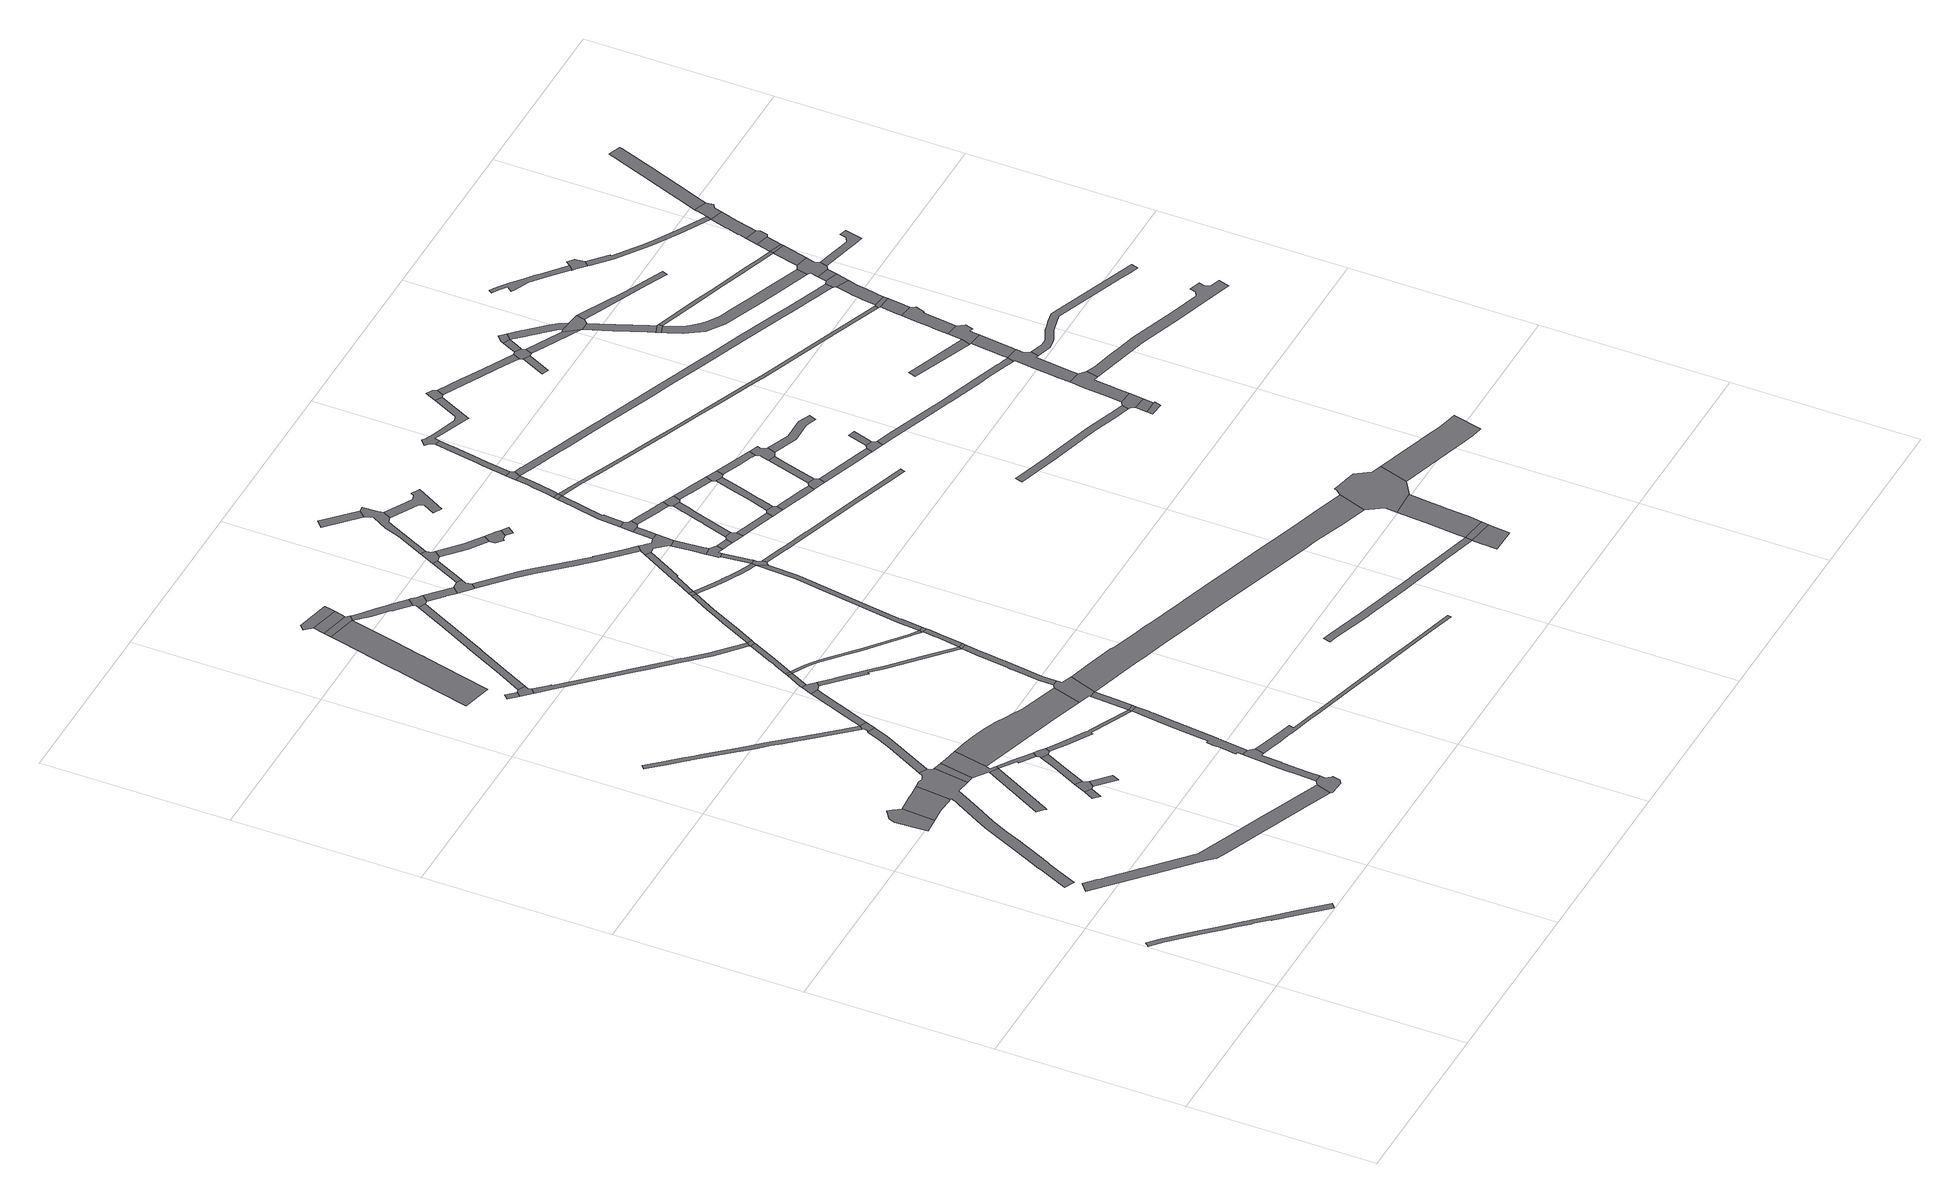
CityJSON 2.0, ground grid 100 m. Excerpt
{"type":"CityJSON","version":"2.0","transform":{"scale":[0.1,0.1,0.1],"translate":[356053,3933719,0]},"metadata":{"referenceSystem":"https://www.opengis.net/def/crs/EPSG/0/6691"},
"CityObjects":{
"road1":{"type":"Road","attributes":{"RoadStructureAttribute.sectionType":"1"},"geometry":[{"type":"MultiSurface","lod":"1","boundaries":[[[0,1,2,3,4,5,6,7,8,9,10,11,12,13,14,15,16,17,18,19,20,21,22,23,24,25,26,27,28,29]]]}]},
"road2":{"type":"Road","geometry":[{"type":"MultiSurface","lod":"1","boundaries":[[[30,31,32,33,34,35,36,37]]]}]},
"road3":{"type":"Road","attributes":{"RoadStructureAttribute.sectionType":"1"},"geometry":[{"type":"MultiSurface","lod":"1","boundaries":[[[38,39,40,41,42,43,44,45,46,47,48,49,50,51,52,53,54,55,56,57,58,59,60,61,62,63,64,65,66,67,68,69,70,71,72,73,74,75]]]}]},
"road4":{"type":"Road","attributes":{"RoadStructureAttribute.sectionType":"1"},"geometry":[{"type":"MultiSurface","lod":"1","boundaries":[[[76,77,78,79,80,81,82,83,84,85,86,87,88,89,90,91,92,93,94,95,96,97,98,99,100,101,102,103,104,105]]]}]},
"road5":{"type":"Road","attributes":{"function":"3","RoadStructureAttribute.sectionType":"1"},"geometry":[{"type":"MultiSurface","lod":"1","boundaries":[[[36,106,107,108,48,47,46,109,110,37]]]}]},
"road6":{"type":"Road","attributes":{"RoadStructureAttribute.sectionType":"1"},"geometry":[{"type":"MultiSurface","lod":"1","boundaries":[[[111,112,113,114,115,116]]]}]},
"road7":{"type":"Road","attributes":{"RoadStructureAttribute.sectionType":"1"},"geometry":[{"type":"MultiSurface","lod":"1","boundaries":[[[117,118,119,120]]]}]},
"road8":{"type":"Road","geometry":[{"type":"MultiSurface","lod":"1","boundaries":[[[121,122,123,124,117,120,125]]]}]},
"road9":{"type":"Road","geometry":[{"type":"MultiSurface","lod":"1","boundaries":[[[126,127,38,75]]]}]},
"road10":{"type":"Road","attributes":{"RoadStructureAttribute.sectionType":"1"},"geometry":[{"type":"MultiSurface","lod":"1","boundaries":[[[128,129,130,131,132,133,134,135,136,137,138,139,140,141,142,143,144,145,146,147,148,149,150,151,152,153,154]]]}]},
"road11":{"type":"Road","geometry":[{"type":"MultiSurface","lod":"1","boundaries":[[[155,156,121,125]]]}]},
"road12":{"type":"Road","geometry":[{"type":"MultiSurface","lod":"1","boundaries":[[[157,158,127,126,159,111,116,160,161,162,163]]]}]},
"road13":{"type":"Road","attributes":{"RoadStructureAttribute.sectionType":"1"},"geometry":[{"type":"MultiSurface","lod":"1","boundaries":[[[164,165,124,123,166,167]]]}]},
"road14":{"type":"Road","attributes":{"RoadStructureAttribute.sectionType":"1"},"geometry":[{"type":"MultiSurface","lod":"1","boundaries":[[[168,169,170,171,42,41,172,173,174,175,176]]]}]},
"road15":{"type":"Road","attributes":{"RoadStructureAttribute.sectionType":"1"},"geometry":[{"type":"MultiSurface","lod":"1","boundaries":[[[177,178,179,180,181,182,160,116]]]}]},
"road16":{"type":"Road","geometry":[{"type":"MultiSurface","lod":"1","boundaries":[[[183,184,185,186,187,88,87,188,189,190]]]}]},
"road17":{"type":"Road","geometry":[{"type":"MultiSurface","lod":"1","boundaries":[[[191,192,181,180,193,164,167,194]]]}]},
"road18":{"type":"Road","attributes":{"RoadStructureAttribute.sectionType":"1"},"geometry":[{"type":"MultiSurface","lod":"1","boundaries":[[[195,196,197,198]]]}]},
"road19":{"type":"Road","geometry":[{"type":"MultiSurface","lod":"1","boundaries":[[[175,199,200,142,141,201,202,176]]]}]},
"road20":{"type":"Road","geometry":[{"type":"MultiSurface","lod":"1","boundaries":[[[203,204,205,196,195,206,207]]]}]},
"road21":{"type":"Road","geometry":[{"type":"MultiSurface","lod":"1","boundaries":[[[208,209,210,211,212,213,214,215,187,186,216,217,218,219,220,221,222,223,224]]]}]},
"road22":{"type":"Road","attributes":{"function":"3","RoadStructureAttribute.sectionType":"1"},"geometry":[{"type":"MultiSurface","lod":"1","boundaries":[[[225,226,227,228,229,230,231,232,233,234,235,236,163,162,237,238,239,240,241]]]}]},
"road23":{"type":"Road","attributes":{"RoadStructureAttribute.sectionType":"1"},"geometry":[{"type":"MultiSurface","lod":"1","boundaries":[[[200,242,243,244,245,246,142]]]}]},
"road24":{"type":"Road","attributes":{"RoadStructureAttribute.sectionType":"1"},"geometry":[{"type":"MultiSurface","lod":"1","boundaries":[[[247,248,249,250,251,252,253,254,255,256,257,258,259,260,261,191,194]]]}]},
"road25":{"type":"Road","attributes":{"RoadStructureAttribute.sectionType":"1"},"geometry":[{"type":"MultiSurface","lod":"1","boundaries":[[[262,263,264,265,266,267,268,269,270,271,272,273,274,275,276,277,278,279]]]}]},
"road26":{"type":"Road","attributes":{"RoadStructureAttribute.sectionType":"1"},"geometry":[{"type":"MultiSurface","lod":"1","boundaries":[[[280,281,282,283,284,285,286,287,288,289,290,291,210,209,292,293,294,295,296,297,298,299,300,301]]]}]},
"road27":{"type":"Road","geometry":[{"type":"MultiSurface","lod":"1","boundaries":[[[245,244,302,303,304,305,306]]]}]},
"road28":{"type":"Road","attributes":{"RoadStructureAttribute.sectionType":"1"},"geometry":[{"type":"MultiSurface","lod":"1","boundaries":[[[307,308,309,310,311,312,313,314,315,316,317,207,206,318,319,320,321,322,323,324,325,326]]]}]},
"road29":{"type":"Road","attributes":{"RoadStructureAttribute.sectionType":"1"},"geometry":[{"type":"MultiSurface","lod":"1","boundaries":[[[327,328,329,330,331,332,333,205,204,334,335,336,337,338,339,340]]]}]},
"road30":{"type":"Road","geometry":[{"type":"MultiSurface","lod":"1","boundaries":[[[300,341,255,254,301]]]}]},
"road31":{"type":"Road","geometry":[{"type":"MultiSurface","lod":"1","boundaries":[[[342,343,344,345]]]}]},
"road32":{"type":"Road","attributes":{"RoadStructureAttribute.sectionType":"1"},"geometry":[{"type":"MultiSurface","lod":"1","boundaries":[[[346,255,341,347,348]]]}]},
"road33":{"type":"Road","geometry":[{"type":"MultiSurface","lod":"1","boundaries":[[[269,349,350,351,270]]]}]},
"road34":{"type":"Road","attributes":{"RoadStructureAttribute.sectionType":"1"},"geometry":[{"type":"MultiSurface","lod":"1","boundaries":[[[350,352,353,351]]]}]},
"road35":{"type":"Road","geometry":[{"type":"MultiSurface","lod":"1","boundaries":[[[353,352,354,355,356,357]]]}]},
"road36":{"type":"Road","geometry":[{"type":"MultiSurface","lod":"1","boundaries":[[[358,359,360,361,225,241,362,346,348]]]}]},
"road37":{"type":"Road","attributes":{"RoadStructureAttribute.sectionType":"1"},"geometry":[{"type":"MultiSurface","lod":"1","boundaries":[[[363,364,365,366,367,368,369,370,371,343,342]]]}]},
"road38":{"type":"Road","attributes":{"RoadStructureAttribute.sectionType":"1"},"geometry":[{"type":"MultiSurface","lod":"1","boundaries":[[[372,373,374,375,376,377,304,303,378,379,380,381,382,383,384,385]]]}]},
"road39":{"type":"Road","attributes":{"RoadStructureAttribute.sectionType":"1"},"geometry":[{"type":"MultiSurface","lod":"1","boundaries":[[[344,386,387,306,305,345,388,389,390,391,392,393,394,395,396,397,398,399,400,401,402,403,404,405,406,407,408,409,410,411,412,413,342,345]]]}]},
"road40":{"type":"Road","attributes":{"RoadStructureAttribute.sectionType":"1"},"geometry":[{"type":"MultiSurface","lod":"1","boundaries":[[[414,415,416,417,418,419,349,269,420,421,422,423,424,425]]]}]},
"road41":{"type":"Road","geometry":[{"type":"MultiSurface","lod":"1","boundaries":[[[326,325,368,367,426,427]]]}]},
"road42":{"type":"Road","attributes":{"RoadStructureAttribute.sectionType":"1"},"geometry":[{"type":"MultiSurface","lod":"1","boundaries":[[[428,429,430,431,432,433,434,435,436,437,438,439,440,441,442,443,444,445,446,361,360]]]}]},
"road43":{"type":"Road","geometry":[{"type":"MultiSurface","lod":"1","boundaries":[[[447,448,425,424,449,327,340,450,451]]]}]},
"road44":{"type":"Road","geometry":[{"type":"MultiSurface","lod":"1","boundaries":[[[385,384,437,436,452,453]]]}]},
"road45":{"type":"Road","attributes":{"RoadStructureAttribute.sectionType":"1"},"geometry":[{"type":"MultiSurface","lod":"1","boundaries":[[[454,455,456,457,458,459,460,461,462,463,464,465,466,467,468,469,470,471,472,473,474,475,476,477,208,224]]]}]},
"road46":{"type":"Road","attributes":{"RoadStructureAttribute.sectionType":"1"},"geometry":[{"type":"MultiSurface","lod":"1","boundaries":[[[450,478,479,480,481,482,483,451]]]}]},
"road47":{"type":"Road","attributes":{"RoadStructureAttribute.sectionType":"1"},"geometry":[{"type":"MultiSurface","lod":"1","boundaries":[[[484,485,486,487,488,489,490,491,492,493,326,427]]]}]},
"road48":{"type":"Road","attributes":{"RoadStructureAttribute.sectionType":"1"},"geometry":[{"type":"MultiSurface","lod":"1","boundaries":[[[453,494,495,496,497,498,499,500,385]]]}]},
"road49":{"type":"Road","geometry":[{"type":"MultiSurface","lod":"1","boundaries":[[[482,501,502,503,504,505,506,483]]]}]},
"road50":{"type":"Road","geometry":[{"type":"MultiSurface","lod":"1","boundaries":[[[507,508,402,401,497,496]]]}]},
"road51":{"type":"Road","attributes":{"RoadStructureAttribute.sectionType":"1"},"geometry":[{"type":"MultiSurface","lod":"1","boundaries":[[[506,505,509,510,511]]]}]},
"road52":{"type":"Road","geometry":[{"type":"MultiSurface","lod":"1","boundaries":[[[488,487,512,513]]]}]},
"road53":{"type":"Road","attributes":{"RoadStructureAttribute.sectionType":"1"},"geometry":[{"type":"MultiSurface","lod":"1","boundaries":[[[508,514,515,516,517,518,519,520,521,522,523,524,525,526,527,528,529,530,531,532,533,534,402]]]}]},
"road54":{"type":"Road","geometry":[{"type":"MultiSurface","lod":"1","boundaries":[[[510,535,536,537,538,539,511]]]}]},
"road55":{"type":"Road","attributes":{"RoadStructureAttribute.sectionType":"1"},"geometry":[{"type":"MultiSurface","lod":"1","boundaries":[[[540,541,542,543,544,545,546,547,548,549,503,502,550,551,552,553,554,555,556]]]}]},
"road56":{"type":"Road","attributes":{"RoadStructureAttribute.sectionType":"1"},"geometry":[{"type":"MultiSurface","lod":"1","boundaries":[[[557,558,559,560,561,562,563,512,487,564,565,566,567,568,569,570,571,526,572]]]}]},
"road57":{"type":"Road","attributes":{"RoadStructureAttribute.sectionType":"1"},"geometry":[{"type":"MultiSurface","lod":"1","boundaries":[[[512,573,574,575,576,577,578,579,580,581,513]]]}]},
"road58":{"type":"Road","attributes":{"RoadStructureAttribute.sectionType":"1"},"geometry":[{"type":"MultiSurface","lod":"1","boundaries":[[[582,583,536,535,584,585,586,587]]]}]},
"road59":{"type":"Road","geometry":[{"type":"MultiSurface","lod":"1","boundaries":[[[588,589,590,591,592,593,594,595,539,538,596,597,598,599,600]]]}]},
"road60":{"type":"Road","geometry":[{"type":"MultiSurface","lod":"1","boundaries":[[[572,526,525,601,602,603,604,605,606,607,608]]]}]},
"road61":{"type":"Road","attributes":{"RoadStructureAttribute.sectionType":"1"},"geometry":[{"type":"MultiSurface","lod":"1","boundaries":[[[609,610,587,586,611,612,613,614,615]]]}]},
"road62":{"type":"Road","attributes":{"RoadStructureAttribute.sectionType":"1"},"geometry":[{"type":"MultiSurface","lod":"1","boundaries":[[[616,617,618,619,620,621,572,608]]]}]},
"road63":{"type":"Road","attributes":{"RoadStructureAttribute.sectionType":"1"},"geometry":[{"type":"MultiSurface","lod":"1","boundaries":[[[589,622,623,590]]]}]},
"road64":{"type":"Road","attributes":{"RoadStructureAttribute.sectionType":"1"},"geometry":[{"type":"MultiSurface","lod":"1","boundaries":[[[624,625,609,615]]]}]},
"road65":{"type":"Road","geometry":[{"type":"MultiSurface","lod":"1","boundaries":[[[579,578,626,627,628,629,630,631,632,633,634,635,540,556]]]}]},
"road66":{"type":"Road","geometry":[{"type":"MultiSurface","lod":"1","boundaries":[[[636,637,638,639,640,620,619,641,642,643]]]}]},
"road67":{"type":"Road","attributes":{"RoadStructureAttribute.sectionType":"1"},"geometry":[{"type":"MultiSurface","lod":"1","boundaries":[[[644,645,630,629,646,637,636]]]}]},
"road68":{"type":"Road","attributes":{"function":"3","RoadStructureAttribute.sectionType":"1"},"geometry":[{"type":"MultiSurface","lod":"1","boundaries":[[[647,648,649,650,651,652,653,654,655,656,657,658,659,660,661,662,663,664,665,666,667,668,669,358,348,670,671,672,673,674,675,676,677,678,679,680,681,682,683,684,685]]]}]},
"road69":{"type":"Road","attributes":{"RoadStructureAttribute.sectionType":"1"},"geometry":[{"type":"MultiSurface","lod":"1","boundaries":[[[642,686,687,688,689,643]]]}]},
"road70":{"type":"Road","attributes":{"RoadStructureAttribute.sectionType":"1"},"geometry":[{"type":"MultiSurface","lod":"1","boundaries":[[[690,691,692,632,631]]]}]},
"road71":{"type":"Road","geometry":[{"type":"MultiSurface","lod":"1","boundaries":[[[693,694,695,696,697,698,699,700,701,702,703,688,687]]]}]},
"road72":{"type":"Road","attributes":{"RoadStructureAttribute.sectionType":"1"},"geometry":[{"type":"MultiSurface","lod":"1","boundaries":[[[598,704,705,706,707,708,709,710,711,712,713,599]]]}]},
"road73":{"type":"Road","geometry":[{"type":"MultiSurface","lod":"1","boundaries":[[[714,715,716,717,692,691,718,719]]]}]},
"road74":{"type":"Road","attributes":{"RoadStructureAttribute.sectionType":"1"},"geometry":[{"type":"MultiSurface","lod":"1","boundaries":[[[720,721,722,723,724,725,726,727,728,729,730,731,732,733,734,735,736]]]}]},
"road75":{"type":"Road","attributes":{"RoadStructureAttribute.sectionType":"1"},"geometry":[{"type":"MultiSurface","lod":"1","boundaries":[[[737,738,739,717,716,740,741,742,743,744,745,746]]]}]},
"road76":{"type":"Road","attributes":{"RoadStructureAttribute.sectionType":"1"},"geometry":[{"type":"MultiSurface","lod":"1","boundaries":[[[701,747,748,749,750,751,752,753,754,755,756,757,758,759,760,761,702]]]}]},
"road77":{"type":"Road","attributes":{"RoadStructureAttribute.sectionType":"1"},"geometry":[{"type":"MultiSurface","lod":"1","boundaries":[[[694,762,763,764,765,766,767,768,695]]]}]},
"road78":{"type":"Road","attributes":{"RoadStructureAttribute.sectionType":"1"},"geometry":[{"type":"MultiSurface","lod":"1","boundaries":[[[769,770,771,772,773,774,714,719,775,776,777,778,779]]]}]},
"road79":{"type":"Road","geometry":[{"type":"MultiSurface","lod":"1","boundaries":[[[780,746,745,781]]]}]},
"road80":{"type":"Road","geometry":[{"type":"MultiSurface","lod":"1","boundaries":[[[766,765,782,783,784,785,786]]]}]},
"road81":{"type":"Road","geometry":[{"type":"MultiSurface","lod":"1","boundaries":[[[769,779,754,753,787,788]]]}]},
"road82":{"type":"Road","attributes":{"RoadStructureAttribute.sectionType":"1"},"geometry":[{"type":"MultiSurface","lod":"1","boundaries":[[[603,789,790,791,792,793,794,795,796,797,798,799,800,801,802,803,804,805,806,807,604]]]}]},
"road83":{"type":"Road","geometry":[{"type":"MultiSurface","lod":"1","boundaries":[[[808,809,810,811,812]]]}]},
"road84":{"type":"Road","attributes":{"RoadStructureAttribute.sectionType":"1"},"geometry":[{"type":"MultiSurface","lod":"1","boundaries":[[[785,813,814,815,816,817,818,819,820,821,822,823,786]]]}]},
"road85":{"type":"Road","attributes":{"RoadStructureAttribute.sectionType":"1"},"geometry":[{"type":"MultiSurface","lod":"1","boundaries":[[[787,824,825,826,827,828,829,788]]]}]},
"road86":{"type":"Road","attributes":{"RoadStructureAttribute.sectionType":"1"},"geometry":[{"type":"MultiSurface","lod":"1","boundaries":[[[830,831,832,784,783,833,834,835,836]]]}]},
"road87":{"type":"Road","attributes":{"RoadStructureAttribute.sectionType":"1"},"geometry":[{"type":"MultiSurface","lod":"1","boundaries":[[[837,838,839,840,841,842,843,810,809,844,845,846,847,848,849,850,851]]]}]},
"road88":{"type":"Road","geometry":[{"type":"MultiSurface","lod":"1","boundaries":[[[852,853,854,827,826,819,818]]]}]},
"road89":{"type":"Road","geometry":[{"type":"MultiSurface","lod":"1","boundaries":[[[835,855,856,857,858,859,836]]]}]},
"road90":{"type":"Road","attributes":{"RoadStructureAttribute.sectionType":"1"},"geometry":[{"type":"MultiSurface","lod":"1","boundaries":[[[858,860,861,862,863,864,859]]]}]},
"road91":{"type":"Road","geometry":[{"type":"MultiSurface","lod":"1","boundaries":[[[865,866,867,868,735,869,870,871,872,873,874,875]]]}]},
"road92":{"type":"Road","attributes":{"RoadStructureAttribute.sectionType":"1"},"geometry":[{"type":"MultiSurface","lod":"1","boundaries":[[[876,877,878,879,853,852,880,881,882,883]]]}]},
"road93":{"type":"Road","geometry":[{"type":"MultiSurface","lod":"1","boundaries":[[[735,868,884,736]]]}]},
"road94":{"type":"Road","attributes":{"RoadStructureAttribute.sectionType":"1"},"geometry":[{"type":"MultiSurface","lod":"1","boundaries":[[[885,886,887,856,855,888,889,890,891]]]}]},
"road95":{"type":"Road","geometry":[{"type":"MultiSurface","lod":"1","boundaries":[[[892,893,894,895,896,897,898,899,900,901,902,903,904,905,906,907,908,837,851]]]}]},
"road96":{"type":"Road","geometry":[{"type":"MultiSurface","lod":"1","boundaries":[[[909,910,911,876,883,912,862,861,913,914]]]}]},
"road97":{"type":"Road","attributes":{"RoadStructureAttribute.sectionType":"1"},"geometry":[{"type":"MultiSurface","lod":"1","boundaries":[[[915,916,917,918,736,884,919,920,921,922,923,924,925,926]]]}]},
"road98":{"type":"Road","geometry":[{"type":"MultiSurface","lod":"1","boundaries":[[[927,928,929,930,885,891]]]}]},
"road99":{"type":"Road","attributes":{"RoadStructureAttribute.sectionType":"1"},"geometry":[{"type":"MultiSurface","lod":"1","boundaries":[[[913,931,932,933,934,935,936,914]]]}]},
"road100":{"type":"Road","geometry":[{"type":"MultiSurface","lod":"1","boundaries":[[[684,937,926,925,938,939,940,941,942,943,685]]]}]},
"road101":{"type":"Road","attributes":{"RoadStructureAttribute.sectionType":"1"},"geometry":[{"type":"MultiSurface","lod":"1","boundaries":[[[929,944,945,946,930]]]}]},
"road102":{"type":"Road","geometry":[{"type":"MultiSurface","lod":"1","boundaries":[[[947,948,897,896,949,950]]]}]},
"road103":{"type":"Road","attributes":{"RoadStructureAttribute.sectionType":"1"},"geometry":[{"type":"MultiSurface","lod":"1","boundaries":[[[951,952,953,954,955,956,957,958,959,960,961,962,963,964,965]]]}]},
"road104":{"type":"Road","attributes":{"RoadStructureAttribute.sectionType":"1"},"geometry":[{"type":"MultiSurface","lod":"1","boundaries":[[[966,967,968,969,970,971,972,973,974,975,976,977,978,979,980,781,745,981,982,983,984,985,986,987,988,989,990,991,992,993,994,995]]]}]},
"road105":{"type":"Road","attributes":{"RoadStructureAttribute.sectionType":"1"},"geometry":[{"type":"MultiSurface","lod":"1","boundaries":[[[949,996,997,998,999,1000,1001,1002,1003,1004,950]]]}]},
"road106":{"type":"Road","attributes":{"RoadStructureAttribute.sectionType":"1"},"geometry":[{"type":"MultiSurface","lod":"1","boundaries":[[[1005,1006,1007,812,1008,1009,1010,1011,1012,1013,1014,1015,1016,1017,1018,1019,1020,1021,1022,1023,1024,1025,1026,1027,1028,1029,1030,1031,1032,1033,1034,1035,1036,1037,1038,1039,1040,1041,808,812,811,1042,1043,1044,1045,780,781]]]}]},
"road107":{"type":"Road","attributes":{"RoadStructureAttribute.sectionType":"1"},"geometry":[{"type":"MultiSurface","lod":"1","boundaries":[[[1046,1047,1048,1049]]]}]},
"road108":{"type":"Road","attributes":{"RoadStructureAttribute.sectionType":"1"},"geometry":[{"type":"MultiSurface","lod":"1","boundaries":[[[1050,1051,1052,1053,1054,1055,939,938,1056,1057,1058,1059,1060]]]}]},
"road109":{"type":"Road","attributes":{"RoadStructureAttribute.sectionType":"1"},"geometry":[{"type":"MultiSurface","lod":"1","boundaries":[[[1061,1062,1063,1064,1065,1066,1067,1068,1069,1070,1071,1072,1073,1074,1075,1076,1077,1078,1079,1080,1081,928,927]]]}]},
"road110":{"type":"Road","geometry":[{"type":"MultiSurface","lod":"1","boundaries":[[[1082,1083,1001,1000,1046,1049,1084,1085]]]}]},
"road111":{"type":"Road","geometry":[{"type":"MultiSurface","lod":"1","boundaries":[[[1086,1087,1088,1089,1090]]]}]},
"road112":{"type":"Road","attributes":{"RoadStructureAttribute.sectionType":"1"},"geometry":[{"type":"MultiSurface","lod":"1","boundaries":[[[1091,1092,1086,1090]]]}]},
"road113":{"type":"Road","geometry":[{"type":"MultiSurface","lod":"1","boundaries":[[[1093,1092,1091,1094,1095,951,965]]]}]},
"road114":{"type":"Road","geometry":[{"type":"MultiSurface","lod":"1","boundaries":[[[1096,1097,1098,1099,1100]]]}]},
"road115":{"type":"Road","attributes":{"RoadStructureAttribute.sectionType":"1"},"geometry":[{"type":"MultiSurface","lod":"1","boundaries":[[[1101,1102,1103,1085,1084,1104,1105]]]}]},
"road116":{"type":"Road","attributes":{"RoadStructureAttribute.sectionType":"1"},"geometry":[{"type":"MultiSurface","lod":"1","boundaries":[[[1099,1106,1083,1082,1107,1100,1108,1109,1110,1111,1112,1113,1114,1115,1116,1117,1096,1100]]]}]},
"road117":{"type":"Road","geometry":[{"type":"MultiSurface","lod":"1","boundaries":[[[1118,1119,1120,1121,1122,1123,1095,1094,1124,1125,1126,1127]]]}]},
"road118":{"type":"Road","attributes":{"RoadStructureAttribute.sectionType":"1"}},
"road119":{"type":"Road","geometry":[{"type":"MultiSurface","lod":"1","boundaries":[[[1113,1112,1101,1128,1129,1130,1131]]]}]},
"road120":{"type":"Road","attributes":{"RoadStructureAttribute.sectionType":"1"},"geometry":[{"type":"MultiSurface","lod":"1","boundaries":[[[1132,1133,1134,1129,1128,1135,1136,1137,1138]]]}]},
"road121":{"type":"Road","attributes":{"RoadStructureAttribute.sectionType":"1"},"geometry":[{"type":"MultiSurface","lod":"1","boundaries":[[[1139,1140,1141,1142,1143,1144,1145]]]}]},
"road122":{"type":"Road","geometry":[{"type":"MultiSurface","lod":"1","boundaries":[[[1146,1138,1137,1147,1148]]]}]},
"road123":{"type":"Road","geometry":[{"type":"MultiSurface","lod":"1","boundaries":[[[1072,1149,1150,1151,1152,1153,1120,1119,1154,1155,1156,1157,1158,1159,1160,1073]]]}]},
"road124":{"type":"Road","geometry":[{"type":"MultiSurface","lod":"1","boundaries":[[[1160,1161,1162,1163,1164,1165,1166,1167,1168,1073]]]}]},
"road125":{"type":"Road","geometry":[{"type":"MultiSurface","lod":"1","boundaries":[[[1164,1169,1170,1171,1172,1173,1174,1175,1176,1145,1144,1165]]]}]},
"road126":{"type":"Road","attributes":{"RoadStructureAttribute.sectionType":"1"},"geometry":[{"type":"MultiSurface","lod":"1","boundaries":[[[1130,1177,1178,1179,1180,1181,1182,1183,1131]]]}]},
"road127":{"type":"Road","geometry":[{"type":"MultiSurface","lod":"1","boundaries":[[[1184,1185,1186,1187,1188,1175,1174,1189,1190,1191,1192,1193,1194]]]}]},
"road128":{"type":"Road","attributes":{"RoadStructureAttribute.sectionType":"1"},"geometry":[{"type":"MultiSurface","lod":"1","boundaries":[[[1195,1196,1197,1198,1199,1200,1201,1202,1203,1204,1205,1206,1207,1208,1209,1210,1211,1212,1213,1214]]]}]},
"road129":{"type":"Road","attributes":{"RoadStructureAttribute.sectionType":"1"},"geometry":[{"type":"MultiSurface","lod":"1","boundaries":[[[1215,1216,1217,1218,1219,1146,1148,1147,1220,1221,1222,1223,1224,1225,1226,1227,1228,1229,1230,1231,1232,1233,1234,1235,1236,1237,1238,1239,1240,1241,1242,1243,1244,1245,1148,1246,1247,1248,1249]]]}]},
"road130":{"type":"Road","attributes":{"RoadStructureAttribute.sectionType":"1"},"geometry":[{"type":"MultiSurface","lod":"1","boundaries":[[[1250,1251,1252,1253,1254,1255,1184,1194]]]}]},
"road131":{"type":"Road","geometry":[{"type":"MultiSurface","lod":"1","boundaries":[[[994,1256,1253,1252,1257,1258,995]]]}]},
"road132":{"type":"Road","attributes":{"RoadStructureAttribute.sectionType":"1"},"geometry":[{"type":"MultiSurface","lod":"1","boundaries":[[[1259,1260,1261,1262,1263,1264,1265,1266,1267,1268,1269,1270,1271,1272,1273,1274,1275,1276,1277,1278,1279,1118,1127]]]}]},
"road133":{"type":"Road","geometry":[{"type":"MultiSurface","lod":"1","boundaries":[[[1280,1281,1282,1214,1213,1283,1284,1285,1286]]]}]},
"road134":{"type":"Road","attributes":{"RoadStructureAttribute.sectionType":"1"},"geometry":[{"type":"MultiSurface","lod":"1","boundaries":[[[1287,1288,1289,1290,1291,1292,1293,1294,1295,1296,1297,1298,1299,1258,1257]]]}]},
"road135":{"type":"Road","attributes":{"RoadStructureAttribute.sectionType":"1"},"geometry":[{"type":"MultiSurface","lod":"1","boundaries":[[[1300,1301,1302,1303,1304,1305,1306,1307,1308,1309,1310,1158,1157,1311,1312,1313,1314,1315,1316,1317,1318,1319,1320,1321,1322]]]}]},
"road136":{"type":"Road","geometry":[{"type":"MultiSurface","lod":"1","boundaries":[[[1023,1293,1292,1323,1324,1024]]]}]},
"road137":{"type":"Road","attributes":{"RoadStructureAttribute.sectionType":"1"},"geometry":[{"type":"MultiSurface","lod":"1","boundaries":[[[1325,1324,1323,1326]]]}]},
"road138":{"type":"Road","geometry":[{"type":"MultiSurface","lod":"1","boundaries":[[[1327,1328,1329,1330,1331,1332,1333,1228,1227,1334,1325,1326]]]}]},
"road139":{"type":"Road","attributes":{"RoadStructureAttribute.sectionType":"1"},"geometry":[{"type":"MultiSurface","lod":"1","boundaries":[[[1335,1332,1331,1336,1337,1249]]]}]},
"road140":{"type":"Road","attributes":{"RoadStructureAttribute.sectionType":"1"},"geometry":[{"type":"MultiSurface","lod":"1","boundaries":[[[1285,1338,1339,1340,1341,1342,1343,1344,1345,1346,1347,1348,1349,1350,1351,1352,1353,1286]]]}]},
"road141":{"type":"Road","geometry":[{"type":"MultiSurface","lod":"1","boundaries":[[[1337,1354,1215,1249]]]}]},
"road142":{"type":"Road","attributes":{"RoadStructureAttribute.sectionType":"1"},"geometry":[{"type":"MultiSurface","lod":"1","boundaries":[[[1355,1356,1215,1354]]]}]},
"road143":{"type":"Road","attributes":{"RoadStructureAttribute.sectionType":"1"},"geometry":[{"type":"MultiSurface","lod":"1","boundaries":[[[1357,1358,1359,1360,1361,1362,1363,1364,1328,1327]]]}]},
"road144":{"type":"Road","geometry":[{"type":"MultiSurface","lod":"1","boundaries":[[[1365,1356,1355,1366,1367,1368,1369]]]}]},
"road145":{"type":"Road","attributes":{"RoadStructureAttribute.sectionType":"1"},"geometry":[{"type":"MultiSurface","lod":"1","boundaries":[[[1370,1371,1372,1373,1369,1368,1374,1375,1376,1377,1378]]]}]},
"road146":{"type":"Road","geometry":[{"type":"MultiSurface","lod":"1","boundaries":[[[1379,1380,1381,1344,1343,1378,1377,1382,1383,1384,1385,1386,1387]]]}]},
"road147":{"type":"Road","attributes":{"RoadStructureAttribute.sectionType":"1"},"geometry":[{"type":"MultiSurface","lod":"1","boundaries":[[[1388,1389,1390,1391,1392,1393,1394,1395,1379,1387,1396,1397,1398,1399,1400,1401,1402,1403]]]}]}
},
"vertices":[
[543,165,0],[489,222,0],[457,257,0],[375,343,0],[372,346,0],[358,361,0],[275,449,0],[214,513,0],[109,623,0],[93,640,0],[29,697,0],[10,675,0],[73,619,0],[82,609,0],[202,484,0],[271,410,0],[294,386,0],[326,352,0],[356,321,0],[365,311,0],[382,294,0],[420,254,0],[438,236,0],[433,231,0],[441,223,0],[451,212,0],[518,141,0],[621,31,0],[645,3,0],[671,27,0],
[418,2197,0],[413,2203,0],[395,2227,0],[348,2190,0],[332,2156,0],[344,1986,0],[428,1992,0],[441,2167,0],
[778,2159,0],[772,2161,0],[759,2187,0],[759,2189,0],[718,2210,0],[707,2190,0],[682,2177,0],[655,2183,0],[622,2180,0],[618,2134,0],[605,1990,0],[613,1989,0],[604,1974,0],[598,1962,0],[583,1936,0],[511,1807,0],[480,1751,0],[449,1684,0],[390,1552,0],[389,1550,0],[315,1392,0],[311,1381,0],[239,1222,0],[291,1196,0],[341,1305,0],[365,1359,0],[372,1374,0],[420,1475,0],[444,1527,0],[458,1558,0],[498,1647,0],[533,1725,0],[543,1743,0],[603,1850,0],[650,1935,0],[664,1960,0],[677,1983,0],[752,1972,0],
[254,1117,0],[333,1045,0],[379,1004,0],[481,912,0],[511,884,0],[685,726,0],[694,718,0],[708,706,0],[742,664,0],[801,640,0],[1250,459,0],[1417,391,0],[1444,472,0],[1335,517,0],[1300,531,0],[1188,577,0],[1134,599,0],[960,669,0],[910,689,0],[741,758,0],[735,763,0],[726,770,0],[611,876,0],[523,956,0],[519,960,0],[508,970,0],[398,1070,0],[364,1100,0],[357,1107,0],[301,1158,0],
[499,1997,0],[526,1995,0],[574,1993,0],[541,2174,0],[540,2174,0],
[865,1910,0],[693,1585,0],[725,1555,0],[731,1549,0],[736,1558,0],[909,1886,0],
[924,1442,0],[896,1388,0],[928,1359,0],[960,1423,0],
[1007,1456,0],[996,1466,0],[991,1486,0],[957,1509,0],[979,1426,0],
[791,1967,0],[827,2149,0],
[187,3399,0],[203,3382,0],[261,3317,0],[318,3252,0],[338,3230,0],[343,3224,0],[498,3048,0],[502,3043,0],[549,2989,0],[603,2929,0],[637,2889,0],[706,2811,0],[709,2808,0],[895,2594,0],[916,2612,0],[858,2678,0],[730,2826,0],[709,2849,0],[633,2936,0],[606,2967,0],[565,3014,0],[523,3061,0],[401,3200,0],[380,3223,0],[339,3270,0],[281,3336,0],[208,3418,0],
[1075,1335,0],[1092,1375,0],
[908,2133,0],[892,2136,0],[867,1915,0],[919,1901,0],[889,1922,0],[899,1944,0],[935,2127,0],
[1069,1737,0],[1025,1647,0],[1078,1663,0],[1106,1719,0],
[890,2561,0],[888,2555,0],[862,2486,0],[824,2413,0],[761,2192,0],[865,2392,0],[904,2467,0],[933,2544,0],[896,2558,0],
[978,1839,0],[993,1828,0],[988,1818,0],[1068,1763,0],[1085,1787,0],[989,1855,0],
[1533,432,0],[1527,433,0],[1509,459,0],[1510,488,0],[1469,489,0],[1424,380,0],[1500,375,0],[1525,391,0],
[1142,1748,0],[1106,1773,0],[1073,1744,0],[1126,1724,0],
[425,4162,0],[449,4186,0],[406,4231,0],[382,4207,0],
[939,2559,0],[953,2598,0],[905,2582,0],[904,2581,0],
[497,4154,0],[505,4171,0],[469,4189,0],[475,4111,0],[500,4134,0],
[1561,850,0],[1538,879,0],[1498,887,0],[1491,808,0],[1489,779,0],[1484,722,0],[1478,646,0],[1475,597,0],[1512,552,0],[1515,606,0],[1515,607,0],[1515,616,0],[1517,638,0],[1523,691,0],[1524,700,0],[1531,804,0],[1547,800,0],
[1569,1906,0],[1476,1935,0],[1459,1941,0],[1361,1973,0],[1300,2004,0],[1281,2014,0],[1215,2047,0],[1214,2047,0],[1154,2070,0],[1109,2086,0],[1056,2101,0],[1013,2112,0],[922,1938,0],[1304,1821,0],[1362,1803,0],[1409,1789,0],[1520,1753,0],
[987,2689,0],[1055,2864,0],[1073,2910,0],[1035,2925,0],[950,2703,0],
[1174,1692,0],[1208,1670,0],[1335,1595,0],[1337,1600,0],[1339,1605,0],[1364,1594,0],[1481,1540,0],[1563,1502,0],[1570,1518,0],[1452,1573,0],[1355,1619,0],[1347,1622,0],[1332,1631,0],[1222,1695,0],[1210,1703,0],
[447,4479,0],[494,4673,0],[503,4712,0],[505,4719,0],[510,4737,0],[541,4868,0],[587,5062,0],[601,5121,0],[447,5158,0],[433,5100,0],[386,4905,0],[367,4830,0],[356,4783,0],[351,4763,0],[338,4711,0],[292,4517,0],[254,4359,0],[409,4322,0],
[1562,1445,0],[1541,1281,0],[1535,1224,0],[1525,1131,0],[1520,1078,0],[1509,1080,0],[1502,1042,0],[1500,1014,0],[1497,965,0],[1490,934,0],[1490,918,0],[1503,917,0],[1554,1025,0],[1555,1028,0],[1556,1042,0],[1556,1043,0],[1582,1276,0],[1598,1403,0],[1600,1421,0],[1600,1422,0],[1606,1496,0],[1569,1500,0],
[1087,2914,0],[1102,2917,0],[1122,2938,0],[1084,2974,0],[1058,2984,0],
[1132,3468,0],[1113,3486,0],[1022,3582,0],[1009,3596,0],[944,3663,0],[854,3756,0],[829,3782,0],[783,3830,0],[566,4057,0],[568,4063,0],[563,4069,0],[546,4038,0],[809,3764,0],[869,3700,0],[924,3643,0],[1002,3563,0],[1093,3466,0],[1136,3428,0],[1232,3342,0],[1250,3361,0],
[825,4880,0],[740,4715,0],[729,4694,0],[675,4589,0],[641,4524,0],[630,4502,0],[537,4320,0],[572,4302,0],[657,4467,0],[666,4483,0],[703,4556,0],[765,4676,0],[791,4727,0],[860,4862,0],
[1608,1515,0],
[1141,3085,0],[1117,3098,0],[1110,3085,0],[1134,3072,0],
[1584,1723,0],[1615,1597,0],[1623,1720,0],
[628,5145,0],[612,5163,0],[457,5200,0],
[627,5222,0],[471,5260,0],
[635,5257,0],[641,5283,0],[464,5325,0],[436,5300,0],
[1677,1869,0],[1619,1890,0],[1619,1917,0],[1585,1918,0],[1584,1732,0],
[1165,3131,0],[1174,3150,0],[1206,3213,0],[1206,3214,0],[1262,3326,0],[1237,3337,0],[1176,3214,0],[1160,3182,0],[1150,3163,0],
[1510,2575,0],[1375,2698,0],[1358,2714,0],[1304,2767,0],[1189,2874,0],[1187,2876,0],[1194,2830,0],[1287,2742,0],[1293,2751,0],[1345,2700,0],[1367,2680,0],[1498,2561,0],[1641,2429,0],[1653,2443,0],
[1064,2996,0],[1059,2985,0],[1172,3051,0],[1210,3030,0],[1240,3010,0],[1267,2991,0],[1274,2985,0],[1305,2958,0],[1373,2897,0],[1412,2863,0],[1434,2845,0],[1533,2764,0],[1613,2697,0],[1627,2686,0],[1639,2677,0],[1674,2651,0],[1684,2665,0],[1636,2697,0],[1542,2775,0],[1439,2860,0],[1422,2874,0],[1406,2888,0],[1367,2923,0],[1315,2970,0],[1276,3002,0],[1249,3022,0],[1218,3043,0],[1171,3069,0],
[838,4966,0],[791,5006,0],[768,5026,0],[732,5058,0],[678,5098,0],[638,5134,0],[669,5051,0],[747,4985,0],[749,4984,0],[747,4982,0],[827,4911,0],[859,4947,0],
[1265,3332,0],[1274,3349,0],
[1620,1993,0],[1638,2128,0],[1649,2197,0],[1650,2202,0],[1651,2212,0],[1660,2292,0],[1666,2337,0],[1677,2415,0],[1678,2421,0],[1645,2426,0],[1644,2421,0],[1630,2325,0],[1626,2296,0],[1616,2206,0],[1610,2171,0],[1609,2166,0],[1606,2149,0],[1604,2131,0],[1586,1994,0],
[890,4918,0],[868,4939,0],[830,4892,0],[880,4864,0],[912,4899,0],
[1680,2431,0],[1681,2439,0],
[1624,779,0],[1651,771,0],[1734,749,0],[1745,745,0],[1876,710,0],[1928,695,0],[1930,694,0],[2157,632,0],[2417,560,0],[2463,547,0],[2697,482,0],[2852,439,0],[2856,458,0],[2698,501,0],[2556,541,0],[2466,566,0],[2390,587,0],[2161,650,0],[1931,713,0],[1929,714,0],[1782,754,0],[1790,782,0],[1737,797,0],[1631,829,0],
[954,4800,0],[956,4798,0],[956,4797,0],[982,4774,0],[998,4760,0],[1028,4794,0],
[1330,3458,0],[1397,3591,0],[1409,3612,0],[1478,3736,0],[1454,3749,0],[1392,3638,0],[1373,3604,0],[1325,3510,0],[1316,3492,0],[1255,3372,0],
[1696,2546,0],[1708,2629,0],[1709,2640,0],[1682,2645,0],[1681,2630,0],[1675,2590,0],[1671,2566,0],
[1053,4710,0],[1064,4700,0],[1090,4728,0],[1084,4758,0],[1097,4784,0],[1069,4797,0],
[1710,2648,0],[1711,2662,0],
[1107,4805,0],[1177,4948,0],[1150,4961,0],
[1490,3758,0],[1466,3771,0],
[1722,2781,0],[1724,2793,0],[1751,2979,0],[1754,3000,0],[1769,3098,0],[1784,3197,0],[1786,3207,0],[1787,3217,0],[1797,3281,0],[1810,3369,0],[1810,3370,0],[1818,3519,0],[1793,3571,0],[1783,3374,0],[1783,3373,0],[1764,3252,0],[1760,3222,0],[1758,3207,0],[1727,3003,0],[1694,2785,0],[1686,2690,0],
[1206,4954,0],[1237,4988,0],[1222,5000,0],[1217,5029,0],[1190,5043,0],
[1683,4139,0],[1635,4186,0],[1537,4282,0],[1520,4299,0],[1520,4297,0],[1374,4456,0],[1320,4514,0],[1294,4543,0],[1270,4564,0],[1271,4565,0],[1209,4569,0],[1266,4517,0],[1299,4482,0],[1429,4340,0],[1494,4271,0],[1496,4268,0],[1656,4111,0],
[1757,3613,0],[1715,3632,0],[1676,3651,0],[1630,3676,0],[1622,3680,0],[1577,3705,0],[1524,3736,0],[1511,3715,0],[1565,3683,0],[1614,3656,0],[1618,3654,0],[1665,3629,0],[1705,3609,0],[1747,3590,0],[1780,3577,0],[1794,3598,0],
[1532,3833,0],[1556,3876,0],[1562,3873,0],[1563,3875,0],[1586,3916,0],[1668,4062,0],[1638,4079,0],[1532,3890,0],[1508,3846,0],
[1374,4870,0],[1349,4888,0],[1316,4856,0],[1321,4852,0],[1412,4789,0],[1438,4827,0],
[1387,5442,0],[1358,5438,0],[1325,5401,0],[1338,5374,0],[1340,5360,0],[1292,5275,0],[1288,5268,0],[1264,5192,0],[1321,5241,0],[1342,5283,0],[1371,5291,0],[1397,5334,0],[1389,5363,0],
[1823,3528,0],[1828,3534,0],[1837,3534,0],[1833,3561,0],[1827,3565,0],[1823,3572,0],[1821,3577,0],[1822,3596,0],
[1511,4776,0],[1496,4787,0],[1415,4759,0],[1449,4729,0],[1455,4736,0],[1463,4737,0],[1485,4739,0],
[1822,3604,0],[1821,3609,0],[1809,3711,0],[1804,3756,0],[1777,3752,0],[1779,3735,0],
[1204,5587,0],[1166,5552,0],
[1520,4715,0],[1546,4752,0],
[1698,4066,0],[1745,4015,0],[1751,4009,0],[1751,4001,0],[1792,4004,0],[1800,4096,0],[1760,4100,0],[1731,4089,0],[1709,4113,0],[1704,4118,0],
[1812,3824,0],[1765,3820,0],[1766,3809,0],[1769,3777,0],[1770,3757,0],[1802,3777,0],[1833,3767,0],[1845,3803,0],
[1805,3857,0],[1798,3932,0],[1759,3899,0],
[3318,1348,0],[3127,1408,0],[3099,1417,0],[3038,1437,0],[2981,1455,0],[2937,1469,0],[2759,1526,0],[2746,1530,0],[2651,1561,0],[2556,1591,0],[2483,1614,0],[2456,1623,0],[2365,1652,0],[2358,1654,0],[2203,1704,0],[2175,1713,0],[2114,1732,0],[1984,1773,0],[1967,1779,0],[1943,1791,0],[1941,1792,0],[1790,1836,0],[1683,1866,0],[1782,1672,0],[1785,1671,0],[1940,1625,0],[1941,1624,0],[2090,1578,0],[2101,1575,0],[2241,1531,0],[2412,1478,0],[2749,1368,0],[2992,1289,0],[3022,1279,0],[3062,1268,0],[3097,1257,0],[3269,1195,0],[3401,1153,0],[3454,1304,0],
[1857,3759,0],[1894,3747,0],[1906,3783,0],[1870,3795,0],
[1805,4162,0],[1809,4202,0],[1769,4205,0],
[1937,3732,0],[1964,3723,0],[1970,3761,0],[1967,3768,0],[1965,3772,0],[1962,3777,0],[1961,3779,0],[1962,3782,0],[1963,3786,0],[1923,3793,0],[1916,3788,0],
[1457,5241,0],[1517,5209,0],[1525,5180,0],[1493,5122,0],[1537,5098,0],[1623,5252,0],[1579,5276,0],[1570,5260,0],[1542,5252,0],[1481,5285,0],
[1840,4249,0],[1824,4256,0],[1815,4274,0],[1775,4277,0],[1825,4211,0],[1826,4212,0],
[3239,683,0],[3050,735,0],[3026,741,0],[2718,830,0],[2694,837,0],[2494,900,0],[2447,914,0],[2436,875,0],[2483,862,0],[2682,798,0],[2715,789,0],[2947,722,0],[3015,702,0],[3133,671,0],[3229,645,0],[3411,593,0],[3420,632,0],
[1818,4545,0],[1785,4395,0],[1783,4365,0],[1824,4379,0],[1825,4385,0],[1819,4387,0],[1819,4390,0],[1843,4504,0],[1870,4625,0],[1837,4632,0],
[1965,3792,0],[1967,3798,0],[2014,3946,0],[2035,4014,0],[2042,4037,0],[2061,4096,0],[2063,4101,0],[2026,4118,0],[2014,4081,0],[2008,4061,0],[2005,4053,0],[1976,3961,0],[1969,3937,0],[1967,3931,0],[1940,3846,0],
[1966,3722,0],[2044,3697,0],[2057,3692,0],[2156,3659,0],[2168,3695,0],[2105,3716,0],[2070,3728,0],
[2032,4173,0],[2000,4186,0],[1972,4197,0],[1970,4198,0],[1956,4203,0],[1894,4228,0],[1891,4186,0],[1969,4155,0],[1971,4154,0],[1985,4149,0],[2017,4136,0],
[1842,4655,0],[1875,4648,0],
[2190,3647,0],[2221,3637,0],[2233,3673,0],[2224,3691,0],[2186,3704,0],
[2081,4110,0],[2096,4148,0],
[1886,3518,0],[1962,3493,0],[1964,3492,0],[2059,3461,0],[2175,3423,0],[2265,3393,0],[2358,3362,0],[2466,3327,0],[2681,3256,0],[2729,3240,0],[2732,3252,0],[2736,3264,0],[2503,3341,0],[2359,3388,0],[2126,3465,0],[2118,3468,0],[1964,3518,0],[1962,3519,0],[1887,3544,0],
[1936,4905,0],[1926,4923,0],[1892,4928,0],[1884,4874,0],[1918,4869,0],
[2246,3760,0],[2252,3782,0],[2257,3797,0],[2272,3845,0],[2281,3874,0],[2320,4000,0],[2283,4015,0],[2247,3898,0],[2235,3859,0],[2215,3795,0],[2199,3745,0],
[2092,4106,0],[2177,4072,0],[2275,4033,0],[2289,4070,0],[2192,4109,0],[2152,4125,0],
[2374,3626,0],[2330,3640,0],[2307,3648,0],[2294,3612,0],[2371,3586,0],[2424,3568,0],[2437,3604,0],
[1959,5330,0],[1939,5214,0],[1918,5087,0],[1913,5059,0],[1906,5019,0],[1905,5012,0],[1897,4958,0],[1941,5022,0],[1946,5055,0],[1954,5100,0],[1974,5219,0],[1980,5250,0],[1983,5266,0],[1985,5277,0],[1993,5324,0],
[2339,4007,0],[2353,4044,0],[2311,4062,0],
[2491,3546,0],[2503,3581,0],[2502,3584,0],[2493,3602,0],[2454,3615,0],
[2548,3781,0],[2567,3844,0],[2528,3856,0],[2521,3834,0],[2506,3786,0],
[3541,486,0],[3542,494,0],[3546,536,0],[3551,573,0],[3408,572,0],[3407,543,0],[3406,507,0],[3406,494,0],[3405,462,0],[3405,460,0],[3537,458,0],
[2550,3967,0],[2541,3971,0],[2530,3975,0],[2447,4007,0],[2434,3969,0],[2511,3939,0],[2518,3936,0],[2535,3929,0],
[3557,612,0],
[2808,3477,0],[2757,3495,0],[2540,3568,0],[2528,3533,0],[2742,3460,0],[2775,3449,0],[2796,3441,0],
[1998,5352,0],[2041,5335,0],[2193,5277,0],[2203,5273,0],[2292,5454,0],[2256,5472,0],[2233,5425,0],[2189,5335,0],[2161,5324,0],[2049,5364,0],[2048,5364,0],[2008,5379,0],[1986,5388,0],[1984,5388,0],[1961,5404,0],[1932,5376,0],[1951,5357,0],
[2606,3902,0],[2593,3929,0],[2598,3948,0],[2544,3911,0],[2594,3857,0],[2611,3900,0],
[3443,899,0],[3438,844,0],[3422,673,0],[3421,648,0],[3560,633,0],[3564,664,0],[3567,700,0],[3577,800,0],[3581,849,0],[3585,887,0],[3594,1010,0],[3451,1004,0],
[2863,3419,0],[2875,3454,0],[2863,3476,0],[2825,3488,0],
[2725,3805,0],[2842,3808,0],[2899,3786,0],[2915,3826,0],[2850,3853,0],[2734,3852,0],
[3456,1070,0],[3677,1065,0],[3727,1222,0],[3672,1239,0],[3621,1317,0],[3481,1347,0],[3480,1335,0],
[2866,3484,0],[2896,3582,0],[2858,3594,0],
[2322,5516,0],[2286,5533,0],[2311,5460,0],[2328,5497,0],
[3615,2521,0],[3536,2547,0],[3399,2596,0],[3134,2672,0],[3116,2677,0],[2907,2742,0],[2895,2704,0],[3099,2640,0],[3105,2639,0],[3329,2574,0],[3378,2560,0],[3387,2557,0],[3407,2551,0],[3527,2510,0],[3603,2485,0],
[3445,4024,0],[3405,4039,0],[3083,4159,0],[3016,4186,0],[2816,4266,0],[2721,4304,0],[2697,4314,0],[2538,4377,0],[2533,4379,0],[2443,4415,0],[2292,4477,0],[2127,4544,0],[1977,4606,0],[1975,4607,0],[1926,4627,0],[1924,4605,0],[1975,4587,0],[1977,4586,0],[2108,4532,0],[2437,4398,0],[2479,4381,0],[2694,4296,0],[2803,4252,0],[3032,4160,0],[3077,4142,0],[3398,4023,0],[3439,4007,0],[3447,4005,0],[3782,3879,0],[3789,3896,0],
[2420,5402,0],[2515,5351,0],[2586,5314,0],[2629,5291,0],[2709,5248,0],[2727,5284,0],[2573,5366,0],[2534,5387,0],[2454,5430,0],
[1881,4675,0],[1898,4753,0],[1906,4790,0],[1948,4858,0],[1978,4846,0],[1980,4845,0],[2156,4778,0],[2219,4754,0],[2372,4696,0],[2435,4672,0],[2735,4556,0],[2843,4515,0],[3006,4453,0],[3109,4413,0],[3288,4345,0],[3517,4257,0],[3591,4229,0],[3822,4140,0],[3829,4137,0],[3838,4178,0],[3834,4179,0],[3607,4266,0],[3529,4296,0],[3304,4383,0],[3178,4430,0],[3021,4491,0],[2913,4532,0],[2821,4567,0],[2760,4591,0],[2750,4594,0],[2452,4708,0],[2415,4722,0],[2232,4792,0],[2229,4793,0],[1980,4888,0],[1978,4889,0],[1952,4899,0],[1873,4805,0],[1865,4770,0],[1858,4732,0],[1848,4683,0],
[2716,5229,0],[2653,5101,0],[2690,5087,0],[2751,5209,0],
[4220,1071,0],[4144,1090,0],[4111,1099,0],[4050,1119,0],[3987,1139,0],[3814,1194,0],[3704,1057,0],[3780,1032,0],[4066,943,0],[4124,926,0],[4183,914,0],
[2936,3394,0],[3227,3291,0],[3231,3289,0],[3263,3278,0],[3265,3277,0],[3282,3271,0],[3293,3267,0],[3487,3200,0],[3514,3191,0],[3527,3186,0],[3649,3144,0],[3694,3128,0],[3706,3163,0],[3691,3168,0],[3680,3172,0],[3658,3179,0],[3643,3185,0],[3642,3185,0],[3499,3235,0],[3276,3312,0],[2948,3429,0],
[2781,5271,0],[2746,5290,0],[2770,5215,0],[2787,5251,0],
[3624,2394,0],[3620,2364,0],[3693,2357,0],[3705,2395,0],[3697,2397,0],
[3703,2451,0],[3630,2459,0],
[3615,2481,0],[3711,2529,0],[3638,2536,0],
[2853,5381,0],[2823,5412,0],[2791,5381,0],[2784,5367,0],[2820,5350,0],
[2977,5150,0],[2966,5156,0],[2857,5214,0],[2838,5179,0],[3035,5074,0],
[2765,5329,0],[2798,5304,0],[2874,5293,0],[2888,5278,0],[2965,5198,0],[2989,5170,0],[2996,5157,0],[3050,5150,0],[3027,5192,0],[2999,5227,0],[2908,5325,0],[2906,5327,0],
[3776,2783,0],[3741,2812,0],[3668,2820,0],[3659,2733,0],[3646,2605,0],[3645,2598,0],[3718,2598,0],[3720,2622,0],[3732,2725,0],[3760,2718,0],
[3035,5073,0],[3085,5074,0],[3107,5095,0],[3119,5141,0],
[3196,4802,0],[3106,5021,0],[3096,5043,0],[3090,4936,0],[3151,4786,0],[3165,4750,0],[3210,4767,0],
[3434,3530,0],[3407,3540,0],[3392,3500,0],[3414,3492,0],[3480,3465,0],[3719,3370,0],[3737,3417,0],
[3226,4762,0],[3175,4725,0],[3220,4743,0],
[3702,3125,0],[3694,3052,0],[3691,3031,0],[3683,2953,0],[3674,2874,0],[3746,2864,0],[3765,3034,0],[3766,3044,0],[3779,3040,0],[3792,3083,0],[3774,3116,0],[3779,3154,0],
[3780,3165,0],[3783,3183,0],[3784,3198,0],[3803,3357,0],[3731,3366,0],[3709,3184,0],[3709,3182,0],[3708,3174,0],
[3808,3395,0],[3809,3400,0],[3810,3413,0],[3830,3407,0],[3843,3450,0],[3819,3487,0],[3746,3495,0],[3740,3439,0],
[3161,5073,0],[3468,4938,0],[3581,4888,0],[3593,4916,0],[3455,4976,0],[3374,5012,0],[3156,5122,0],
[3777,3752,0],[3767,3680,0],[3766,3666,0],[3759,3606,0],[3753,3560,0],[3825,3542,0],[3838,3658,0],[3840,3671,0],[3849,3668,0],[3866,3718,0],[3849,3743,0],
[3328,5429,0],[3302,5452,0],[3299,5454,0],[3290,5461,0],[3265,5481,0],[3202,5531,0],[3159,5566,0],[3133,5582,0],[3112,5596,0],[3100,5578,0],[3121,5564,0],[3147,5547,0],[3172,5528,0],[3151,5498,0],[3168,5488,0],[3244,5454,0],[3306,5404,0],[3311,5399,0],[3417,5309,0],[3443,5331,0],
[3945,4520,0],[3856,4550,0],[3771,4579,0],[3566,4647,0],[3449,4687,0],[3186,4697,0],[3213,4629,0],[3273,4538,0],[3364,4477,0],[3365,4477,0],[3562,4400,0],[3664,4360,0],[3863,4288,0],[3876,4347,0],[3715,4409,0],[3581,4460,0],[3558,4469,0],[3528,4480,0],[3469,4503,0],[3408,4526,0],[3386,4538,0],[3365,4550,0],[3344,4565,0],[3325,4581,0],[3307,4598,0],[3289,4616,0],[3273,4636,0],[3260,4656,0],[3251,4672,0],[3247,4678,0],[3236,4700,0],[3483,4654,0],[3575,4624,0],[3735,4570,0],[3940,4501,0],
[3856,3796,0],[3862,3845,0],[3865,3865,0],[3793,3870,0],[3790,3855,0],[3780,3778,0],
[3787,3878,0],[3868,3889,0],[3796,3898,0],
[3971,2665,0],[4001,2658,0],[4081,2637,0],[4332,2550,0],[4423,2521,0],[4512,2493,0],[4641,2452,0],[4660,2509,0],[4604,2527,0],[4590,2553,0],[4600,2587,0],[4543,2605,0],[4533,2572,0],[4508,2558,0],[4506,2558,0],[4351,2607,0],[4318,2619,0],[4098,2695,0],[4015,2716,0],[3931,2737,0],[3826,2764,0],
[3496,5320,0],[3495,5330,0],[3460,5355,0],[3413,5306,0],[3430,5295,0],[3476,5254,0],[3500,5281,0],
[3872,3922,0],[3878,3958,0],[3882,3984,0],[3888,4015,0],[3895,4043,0],[3908,4092,0],[3840,4122,0],[3825,4062,0],[3822,4051,0],[3817,4030,0],[3811,3997,0],[3806,3969,0],[3801,3932,0],
[4591,2934,0],[4478,2976,0],[4097,3119,0],[4083,3119,0],[4039,3109,0],[3996,3099,0],[3973,3094,0],[3950,3085,0],[3911,3065,0],[3896,3061,0],[3868,3060,0],[3862,3015,0],[3900,3021,0],[3925,3028,0],[3966,3048,0],[3985,3055,0],[4006,3060,0],[4048,3070,0],[4089,3079,0],[4091,3079,0],[4481,2932,0],[4535,2912,0],[4577,2896,0],
[3927,4165,0],[3857,4185,0],
[3870,4234,0],[3940,4216,0],
[3962,4234,0],[3973,4272,0],[3961,4293,0],[3963,4301,0],[3974,4343,0],[3904,4361,0],[3885,4352,0],[3881,4278,0],
[3938,4494,0],[4008,4473,0],[4011,4482,0],
[3486,5245,0],[3576,5163,0],[3744,5044,0],[3773,5027,0],[3885,4963,0],[4039,4876,0],[4053,4901,0],[3899,4987,0],[3880,4998,0],[3787,5051,0],[3758,5067,0],[3729,5088,0],[3591,5185,0],[3596,5191,0],[3560,5224,0],[3509,5270,0],
[4015,4497,0],
[4036,4579,0],[3966,4598,0],
[4129,4192,0],[4173,4181,0],[4217,4170,0],[4239,4266,0],[4200,4275,0],[4192,4240,0],[4165,4224,0],[4027,4258,0],
[3975,4631,0],[4054,4589,0],[4064,4628,0],[4054,4645,0],[3984,4664,0],
[4016,4784,0],[4015,4777,0],[3996,4712,0],[3994,4701,0],[4056,4652,0],[4064,4684,0],[4087,4765,0],[4113,4854,0],[4043,4875,0],
[4074,4976,0],[4070,4964,0],[4069,4962,0],[4124,4892,0],[4126,4898,0],[4132,4902,0],[4142,4910,0],[4147,4911,0],[4142,4951,0],
[4270,5503,0],[4266,5491,0],[4212,5346,0],[4183,5267,0],[4170,5234,0],[4151,5184,0],[4150,5180,0],[4093,5027,0],[4160,5001,0],[4188,5074,0],[4238,5208,0],[4250,5238,0],[4273,5302,0],[4342,5485,0],[4345,5497,0],[4276,5521,0]
]}
